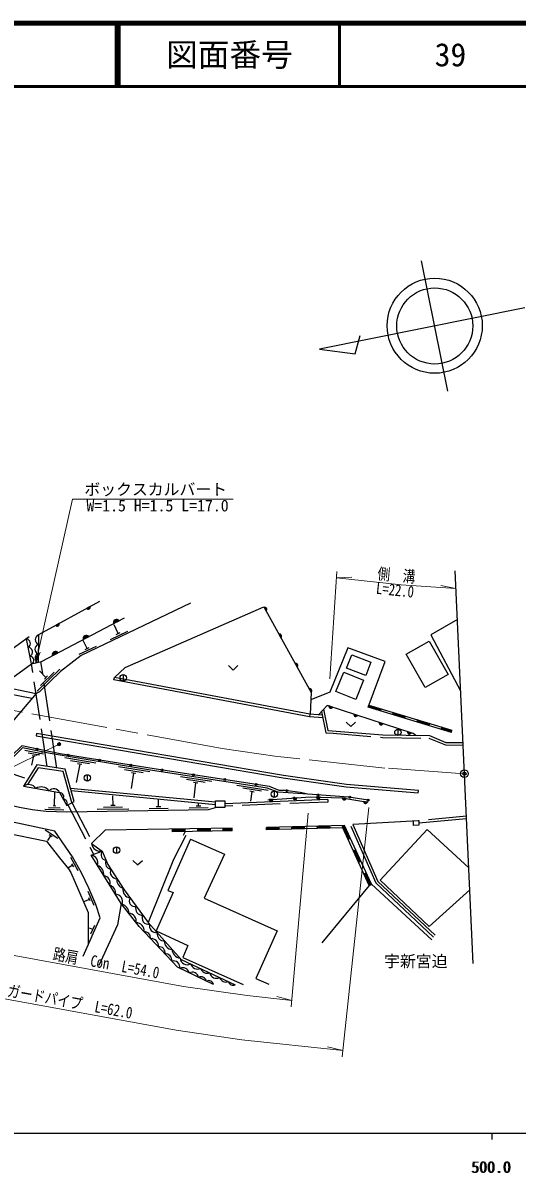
# Model space of a CAD drawing. Units: millimetres at full size, sheet at 1:1000; details may follow other scales. Extents: x 40000 to 680000, y 20000 to 380000.
# Drawn here: x 494044 to 571998, y 198715 to 380000 of the extents above; entities that cross this region are included whole.
import ezdxf
from ezdxf.enums import TextEntityAlignment as Align

# ---------------------------------------------------------------- set-up
doc = ezdxf.new("R2010")
doc.units = ezdxf.units.MM
doc.header["$LTSCALE"] = 1000
doc.header["$PDMODE"] = 32
doc.header["$PDSIZE"] = 500
doc.linetypes.add('CHAIN', pattern=[18.5, 12, -1.5, 3.5, -1.5])
doc.linetypes.add('DASHED', pattern=[7.5, 6, -1.5])
for name, color, linetype, lineweight in [('M-BGD', 7, 'Continuous', 25), ('M-BMK', 2, 'CHAIN', 13), ('M-BMK-HTXT', 7, 'Continuous', 13), ('M-BMK-OTRS', 5, 'Continuous', 25), ('M-BMK-SRVR', 3, 'Continuous', 25), ('M-STR-HTXT', 7, 'Continuous', 13), ('M-STR-STR1', 1, 'Continuous', 25), ('M-TTL', 2, 'Continuous', 140), ('M-TTL-BAND', 7, 'Continuous', 25), ('M-TTL-LINE', 7, 'Continuous', 50)]:
    doc.layers.add(name, color=color, linetype=linetype, lineweight=lineweight)
doc.layers.add('M-OTRS', color=6, linetype='Continuous')
doc.layers.add('M-TTL-TXT', color=7, linetype='Continuous')
doc.styles.add('ＭＳ ゴシック', font='')
doc.styles.get('ＭＳ ゴシック').set_extended_font_data('MS Gothic')

# ---------------------------------------------------------------- blocks, each defined once
blk = doc.blocks.new('open_arrow')
at = {"color": 0, "linetype": 'Continuous', "lineweight": -2}
blk.add_lwpolyline([(7.5, 1.25), (0, 0), (7.5, -1.25)], dxfattribs=at)

msp = doc.modelspace()

# ---------------------------------------------------------------- hatches: boundary and pattern name
at = {"layer": 'M-BGD'}
for points in [[(504109, 287731), (504657, 288033, -0.84072)], [(532386, 287332), (532083, 287880, -0.84072)], [(499209, 285035), (499757, 285337, -0.84072)], [(508325, 285320, -0.82183), (509203, 285779)], [(503545, 282817, -0.82183), (504422, 283277)], [(534739, 283087), (534436, 283634, -0.84072)], [(498684, 280273, -0.82183), (499562, 280732)], [(537295, 278474), (536992, 279021, -0.84072)], [(539494, 274506), (539191, 275053, -0.84072)], [(542294, 272341), (542888, 272146, -0.84072)], [(550544, 271912), (548630, 272489), (548502, 272148), (550439, 271563)], [(546240, 271046), (546834, 270851, -0.84072)], [(552459, 271334), (552354, 270984), (554268, 270406), (554374, 270757)], [(556289, 270179), (556183, 269827), (558097, 269249), (558204, 269602)], [(550257, 269728), (550852, 269533, -0.84072)], [(560118, 269024), (560012, 268670), (561643, 268177), (561736, 268536)], [(554722, 268263), (555316, 268068, -0.84072)], [(496428, 265519, -0.41421), (496250, 265403, -0.41421), (496135, 265581, -1)], [(501333, 264557, -0.41421), (501162, 264432, -0.41421), (501037, 264604, -1)], [(506272, 263776, -0.41421), (506100, 263651, -0.41421), (505976, 263823, -1)], [(511211, 262994, -0.41421), (511039, 262870, -0.41421), (510914, 263041, -1)], [(516150, 262220, -0.41421), (515979, 262095, -0.41421), (515854, 262266, -1)], [(521093, 261463, -0.41421), (520922, 261338, -0.41421), (520796, 261509, -1)], [(526035, 260707, -0.41421), (525864, 260581, -0.41421), (525739, 260752, -1)], [(530977, 259950, -0.41421), (530807, 259824, -0.41421), (530681, 259995, -1)], [(532900, 257580), (533525, 257620, -0.84072)], [(535826, 258965, -1), (535529, 259007, -0.41421), (535698, 259135, -0.41421)], [(536653, 257824), (537277, 257864, -0.84072)], [(536697, 257826, -0.41421), (536837, 257986, -0.41421), (536997, 257846, -1)], [(540294, 257975), (540920, 257955, -0.84072)], [(540771, 258292, -0.41421), (540611, 258152, -0.41421), (540472, 258312, -1)], [(544431, 257839), (545049, 257735, -0.84072)], [(545757, 257927, -0.41421), (545586, 257801, -0.41421), (545460, 257972, -1)], [(548377, 257507, -1), (548677, 257507, -0.41421), (548527, 257357, -0.41421)], [(547760, 257280), (548377, 257176, -0.84072)], [(519634, 252942), (517634, 252913), (517639, 252516), (519639, 252545)], [(523633, 253001), (521633, 252972), (521639, 252574), (523639, 252602)], [(527048, 253051), (525633, 253031), (525639, 252631), (527054, 252652)], [(534482, 253255), (532483, 253205), (532493, 252805), (534492, 252855)], [(538481, 253356), (536481, 253305), (536491, 252906), (538491, 252956)], [(542480, 253456), (540480, 253406), (540490, 253006), (542490, 253056)], [(544778, 253514), (544479, 253506), (544489, 253106), (544524, 253107), (545341, 251320), (545705, 251486)], [(546536, 249667), (546173, 249501), (547004, 247682), (547368, 247848)], [(548200, 246029), (547836, 245863), (548668, 244044), (549047, 244218), (549015, 244247)]]:
    msp.add_hatch(color=256, dxfattribs=at).paths.add_polyline_path(points)
at = {"layer": 'M-STR-HTXT'}
msp.add_hatch(color=256, dxfattribs=at).paths.add_polyline_path([(499964, 266425, -1), (499525, 266186, -0.41421), (499625, 266525, -0.41421)])

# ---------------------------------------------------------------- linework, layer by layer
at = {"layer": 'M-BGD'}
for p, q in [((504657, 288033), (504109, 287731)), ((532083, 287880), (532386, 287332)), ((499757, 285337), (499209, 285035)), ((508325, 285320), (509203, 285779)), ((509084, 283757), (508437, 285110)), ((495010, 283223), (485554, 276437)), ((495403, 278956), (494592, 282922)), ((503545, 282817), (504422, 283277)), ((507860, 282839), (510567, 284134)), ((508768, 283606), (509400, 283908)), ((534436, 283634), (534739, 283087)), ((502928, 280478), (505634, 281773)), ((504152, 281396), (503504, 282750)), ((503836, 281245), (504467, 281548)), ((498684, 280273), (499562, 280732)), ((496295, 274649), (499881, 278133)), ((497670, 276821), (496625, 277897)), ((496803, 275561), (498955, 277651)), ((536992, 279021), (537295, 278474)), ((497419, 276577), (497921, 277065)), ((508372, 276457), (508471, 276845)), ((539266, 270628), (508372, 276457)), ((509864, 277273), (509864, 276273)), ((539191, 275053), (539494, 274506)), ((542888, 272146), (542294, 272341)), ((548630, 272489), (561736, 268536)), ((539293, 271027), (539266, 270628)), ((546834, 270851), (546240, 271046)), ((550544, 271912), (550439, 271563)), ((552459, 271334), (552354, 270984)), ((554374, 270757), (554268, 270406)), ((556289, 270179), (556183, 269827)), ((550852, 269533), (550257, 269728)), ((553204, 268680), (553204, 267680)), ((558204, 269602), (558097, 269249)), ((560118, 269024), (560012, 268670)), ((561643, 268177), (561736, 268536)), ((555316, 268068), (554722, 268263)), ((497288, 264748), (494345, 265332)), ((496641, 264571), (494876, 264921)), ((495700, 264451), (495408, 262980)), ((495906, 264411), (495494, 264492)), ((505560, 263343), (500627, 264161)), ((504524, 263211), (501564, 263702)), ((502995, 263160), (502451, 260252)), ((503340, 263103), (502650, 263218)), ((491327, 261985), (494281, 261022)), ((496439, 262602), (494744, 259940)), ((504198, 261504), (504198, 260504)), ((514056, 261934), (509124, 262752)), ((513021, 261802), (510061, 262293)), ((511492, 261751), (511109, 259302)), ((511837, 261694), (511146, 261809)), ((523839, 260416), (518898, 261183)), ((524416, 257169), (501552, 259349)), ((522804, 260273), (519840, 260733)), ((521622, 260153), (520930, 260260)), ((521276, 260207), (521006, 257836)), ((532723, 259038), (527782, 259805)), ((531689, 258895), (528724, 259355)), ((499002, 256626), (499081, 258797)), ((524416, 256768), (501668, 258936)), ((508259, 256692), (508235, 258192)), ((515435, 256508), (515417, 257625)), ((542127, 257595), (525906, 256927)), ((530506, 258775), (529815, 258882)), ((530161, 258829), (529931, 257346)), ((533525, 257620), (532900, 257580)), ((533699, 258933), (533699, 257933)), ((537277, 257864), (536653, 257824)), ((540920, 257955), (540294, 257975)), ((542127, 257595), (542144, 257195)), ((545049, 257735), (544431, 257839)), ((548474, 257160), (548526, 257507)), ((497486, 256065), (500485, 255987)), ((498094, 256349), (499893, 256302)), ((498792, 256631), (499211, 256620)), ((505769, 256052), (510768, 256133)), ((506764, 256368), (509763, 256417)), ((507909, 256687), (508609, 256698)), ((513940, 256184), (516940, 256232)), ((515085, 256502), (515785, 256513)), ((520244, 256285), (523244, 256333)), ((521389, 256604), (522089, 256615)), ((521739, 256609), (521732, 257023)), ((548377, 257176), (547760, 257280)), ((555603, 254189), (555610, 253515)), ((556486, 254241), (556494, 253564)), ((556490, 253940), (564019, 254618)), ((499566, 251454), (497557, 252768)), ((498632, 251706), (498163, 252013)), ((517639, 252516), (517634, 252913)), ((527054, 252652), (517639, 252516)), ((519642, 252543), (519312, 251916)), ((519639, 252545), (519634, 252942)), ((521639, 252574), (521633, 252972)), ((523639, 252602), (523633, 253001)), ((525639, 252631), (525633, 253031)), ((527054, 252652), (527048, 253051)), ((532493, 252805), (532483, 253205)), ((534492, 252855), (534482, 253255)), ((536491, 252906), (536481, 253305)), ((538491, 252956), (538481, 253356)), ((540490, 253006), (540480, 253406)), ((542490, 253056), (542480, 253456)), ((544489, 253106), (544479, 253506)), ((556494, 253564), (555610, 253515)), ((498398, 251860), (497907, 251110)), ((545341, 251320), (545705, 251486)), ((502773, 246340), (501583, 248424)), ((508791, 250107), (508810, 249107)), ((546173, 249501), (546536, 249667)), ((501917, 247233), (501131, 246784)), ((502056, 246990), (501779, 247476)), ((547004, 247682), (547368, 247848)), ((547836, 245863), (548200, 246029)), ((505283, 240874), (504324, 243074)), ((548676, 244025), (541183, 234987)), ((548668, 244044), (549047, 244218)), ((504529, 241854), (503598, 241449)), ((504641, 241598), (504417, 242111)), ((504773, 236396), (505377, 237769)), ((505075, 237082), (504525, 237324))]:
    msp.add_line(p, q, dxfattribs=at)
at = {"layer": 'M-BGD', "linetype": 'DASHED'}
for p, q in [((499408, 262554), (496861, 279342)), ((497855, 262791), (495403, 278956)), ((541342, 270486), (539266, 270628)), ((501118, 256733), (505190, 248964)), ((501772, 257101), (505064, 250820)), ((542144, 257195), (525906, 256526)), ((564002, 254980), (556486, 254241))]:
    msp.add_line(p, q, dxfattribs=at)
at = {"layer": 'M-BGD'}
for points in [[(520462, 288536), (503219, 280285), (499957, 277789), (496637, 274562), (496105, 274325)], [(506101, 288827), (496508, 283550), (496432, 279228)], [(541257, 270892), (539293, 271027), (508471, 276845), (510181, 278401), (532032, 287971), (539510, 274476), (539385, 271020)], [(490527, 275442), (495403, 278956), (496953, 279366), (510060, 286228)], [(562591, 285943), (558411, 283561), (563101, 274746)], [(561643, 268177), (548502, 272148), (551183, 279336), (545321, 281521), (542477, 274519), (539469, 273329)], [(526468, 278703), (527218, 278003), (527968, 278703)], [(556024, 267693), (555607, 267972), (542030, 272428), (540686, 270931)], [(541144, 271441), (541833, 268118), (542965, 268024)], [(541476, 271811), (542164, 268492), (550817, 267774), (558175, 267659), (560787, 266596), (563474, 266562)], [(545028, 269796), (545778, 269096), (546528, 269796)], [(538975, 258414), (534326, 258737), (532584, 259364), (514156, 262222), (498354, 264842), (493954, 265715), (492295, 264074), (491679, 263653), (490906, 263021), (490192, 262233), (489486, 261224), (489018, 260488), (488739, 259870), (488538, 259313), (488410, 258859), (491104, 256971), (492360, 256636), (493513, 256378), (495496, 255992), (497681, 255760), (500940, 255675), (523338, 256035), (524416, 256358)], [(548527, 257507), (545434, 257976), (538975, 258414), (537774, 258692), (535435, 259020), (534463, 259020), (532931, 259651), (514728, 262438), (499907, 264783), (493881, 266058), (492259, 264464), (491601, 263982), (490945, 263437), (490279, 262807), (489743, 262155), (489311, 261570), (489006, 261083), (488680, 260651)], [(501772, 257101), (500386, 262000), (496439, 262602)], [(532694, 257566), (539397, 258002), (544368, 257849), (548474, 257160)], [(503560, 232891), (506210, 238918), (505545, 241023), (504418, 243610), (503300, 246022), (501856, 248550), (499051, 252600), (486998, 255166), (485429, 255439), (484221, 255515), (482785, 255439), (480893, 255060), (472819, 250094), (468468, 245160)], [(556486, 254241), (556416, 254234), (546076, 253661), (550032, 244686), (559100, 236208)], [(469531, 244059), (474710, 248987), (479940, 252398), (480589, 252680), (481268, 252860), (482025, 253015), (483433, 253211), (484166, 253269), (486578, 253170), (488170, 252938), (491101, 252384), (497765, 251022), (499829, 248374), (501240, 246651), (501616, 246089), (504306, 239793), (504316, 234612)], [(527048, 253051), (507020, 252757), (504878, 250636), (506548, 249458), (507412, 247357), (509990, 243353), (513771, 238187), (519015, 232373), (527521, 228383)], [(558549, 235458), (549015, 244247), (544778, 253514), (532483, 253205)], [(548676, 244025), (544524, 253107), (532493, 252805)], [(545757, 253394), (549699, 244450), (558827, 235916)], [(564374, 246832), (557803, 252890), (550412, 244873), (558143, 237570), (564531, 243378)], [(519734, 251943), (517807, 248152), (513771, 238187)], [(520474, 251349), (516898, 243272), (517723, 242907), (515063, 236916), (520032, 234598), (519253, 232675), (528764, 228420)], [(520474, 251349), (525865, 248962), (522641, 242043), (534146, 236909), (530761, 229390), (532831, 228458)], [(524094, 228408), (518404, 231183), (512387, 237563), (509548, 241203), (504804, 248824), (506548, 249458)], [(511389, 247997), (512139, 247297), (512889, 247997)], [(509548, 241203), (508947, 237855), (506015, 231443)]]:
    msp.add_lwpolyline(points, dxfattribs=at)
for points in [[(554511, 280501), (558115, 282565), (561123, 277313), (557519, 275250)], [(545923, 280418), (548947, 279254), (548132, 277137), (545108, 278301)], [(544654, 277670), (547796, 276403), (546569, 273362), (543427, 274629)], [(496115, 267643), (535117, 261031), (545064, 259604), (556413, 258640), (556442, 258988), (545104, 259952), (535172, 261377), (496174, 267988)], [(496242, 263037), (494104, 259679), (499806, 258671), (500949, 256638), (502130, 257303), (500701, 262357)], [(524416, 257387), (525906, 257387), (525906, 256358), (524416, 256358)]]:
    msp.add_lwpolyline(points, close=True, dxfattribs=at)
at = {"layer": 'M-BGD', "linetype": 'DASHED'}
msp.add_lwpolyline([(542965, 268024), (550797, 267375), (558094, 267261), (560707, 266197), (563469, 266162)], dxfattribs=at)
at = {"layer": 'M-BGD'}
for centre, radius in [((509864, 276773), 500), ((553204, 268180), 500), ((496282, 265550), 150), ((501185, 264580), 150), ((506124, 263799), 150), ((511062, 263018), 150), ((504198, 261004), 500), ((516002, 262243), 150), ((520944, 261486), 150), ((525887, 260729), 150), ((530829, 259973), 150), ((533699, 258433), 500), ((535678, 258986), 150), ((536847, 257836), 150), ((540622, 258302), 150), ((545608, 257950), 150), ((548527, 257507), 150), ((508801, 249607), 500)]:
    msp.add_circle(centre, radius, dxfattribs=at)
for centre, radius, start, end in [((504357, 287930), 318, 218.70654, 18.92427), ((532187, 287580), 318, 308.88459, 109.10233), ((499456, 285234), 318, 218.70654, 18.92427), ((508809, 285463), 505, 38.80496, 196.46315), ((494495, 282207), 722, 300.77782, 82.33857), ((496811, 282775), 832, 111.35614, 246.63156), ((504029, 282960), 505, 38.80496, 196.46315), ((534540, 283334), 318, 308.88459, 109.10233), ((494821, 280844), 743, 296.52252, 86.59387), ((496709, 281252), 792, 106.6969, 251.2908), ((495111, 279534), 647, 296.78779, 86.32861), ((496605, 279862), 657, 103.21805, 254.76965), ((499169, 280416), 505, 38.80496, 196.46315), ((537096, 278721), 318, 308.88459, 109.10233), ((539295, 274753), 318, 308.88459, 109.10233), ((542608, 272296), 318, 171.72225, 331.93999), ((546554, 271001), 318, 171.72225, 331.93999), ((550571, 269682), 318, 171.72225, 331.93999), ((555036, 268217), 318, 171.72225, 331.93999), ((494931, 258565), 1387, 33.3645, 126.58066), ((496927, 258044), 1533, 36.81573, 123.12943), ((498891, 258315), 981, 21.26243, 138.68273), ((499826, 258013), 658, 326.97646, 91.73547), ((500367, 256980), 674, 329.54073, 89.1712), ((533209, 257654), 318, 193.61233, 353.83006), ((536961, 257898), 318, 193.61233, 353.83006), ((540609, 258019), 318, 188.13259, 348.35032), ((544749, 257841), 318, 180.35871, 340.57644), ((548077, 257282), 318, 180.35871, 340.57644), ((506273, 250840), 1409, 188.31963, 281.27613), ((504593, 247557), 1284, 343.23421, 80.57295), ((507279, 248908), 915, 143.04954, 261.64015), ((505213, 245706), 1602, 356.17986, 67.6273), ((508112, 247598), 1047, 157.27983, 259.37491), ((508850, 246133), 1028, 154.86644, 270.68471), ((506573, 244378), 1245, 344.85368, 78.95348), ((510140, 244872), 1299, 169.6736, 255.87754), ((507432, 242865), 1236, 349.89944, 73.90771), ((511117, 243365), 1318, 169.15885, 262.1387), ((508612, 241506), 1143, 336.83422, 88.15897), ((511659, 241598), 857, 147.41936, 284.98188), ((509357, 239705), 1385, 358.64002, 77.25712), ((510633, 238379), 1298, 350.68712, 85.21001), ((512896, 240415), 1076, 160.72417, 271.67707), ((513819, 238910), 990, 154.27866, 280.35584), ((511911, 236934), 1235, 352.34227, 89.86153), ((515133, 237740), 1153, 170.17485, 273.91813), ((513166, 235745), 1026, 354.875, 91.77289), ((516362, 236439), 1160, 172.57821, 271.51477), ((514333, 234580), 1082, 348.96745, 97.68044), ((515540, 233469), 916, 347.57071, 99.07718), ((517550, 235137), 1166, 172.92436, 271.16862), ((518983, 233985), 1409, 180.58213, 263.51085), ((516526, 232282), 993, 351.32526, 95.32263), ((517737, 231065), 1091, 355.40611, 102.07135), ((519965, 232697), 1147, 185.6158, 297.45659), ((519255, 230004), 1065, 14.1329, 113.87708), ((520750, 229360), 1015, 10.96826, 117.04172), ((521624, 232055), 1192, 198.39081, 291.35341), ((523142, 231349), 1157, 200.40986, 289.33436), ((524574, 230475), 1071, 191.71098, 298.03324), ((522139, 228733), 910, 12.4256, 115.58438), ((523400, 228340), 697, 5.63988, 122.37009), ((526113, 229929), 1110, 201.09283, 288.65139), ((527183, 229034), 733, 192.30961, 297.43461)]:
    msp.add_arc(centre, radius, start, end, dxfattribs=at)
at = {"layer": 'M-BMK'}
msp.add_lwpolyline([(563698, 261665), (551141, 262558), (534169, 264381), (525469, 265630), (467106, 276297), (368060, 295222), (270143, 313350), (256416, 316005)], dxfattribs=at)
at = {"layer": 'M-BMK-OTRS'}
msp.add_line((565062, 231744), (562241, 293622), dxfattribs=at)
at = {"layer": 'M-BMK-SRVR'}
for p, q in [((561097, 321946), (556943, 342531)), ((573234, 335106), (540857, 328574)), ((546479, 327866), (547268, 330761)), ((540857, 328574), (546479, 327866))]:
    msp.add_line(p, q, dxfattribs=at)
for centre, radius in [((559012, 332280), 7500), ((559020, 332239), 6000), ((563698, 261665), 600)]:
    msp.add_circle(centre, radius, dxfattribs=at)
at = {"layer": 'M-OTRS'}
msp.add_point((563698, 261665), dxfattribs=at)
at = {"layer": 'M-STR-HTXT'}
for p, q in [((542437, 276622), (543565, 293544)), ((543498, 292546), (545952, 292626)), ((562368, 290833), (559967, 291346)), ((499744, 266306), (442796, 238283)), ((548618, 256354), (544393, 217018)), ((539029, 255443), (536382, 224919)), ((536468, 225915), (534087, 226515)), ((544500, 218012), (542119, 218612))]:
    msp.add_line(p, q, dxfattribs=at)
for points in [[(496069, 279118), (501835, 304916), (527235, 304916)], [(562368, 290833), (553719, 291448), (543498, 292546)], [(536468, 225915), (529440, 226671), (519352, 228118), (485133, 234372)], [(544500, 218012), (528568, 219724), (518225, 221208), (484191, 227429)]]:
    msp.add_lwpolyline(points, dxfattribs=at)
msp.add_circle((499744, 266306), 250, dxfattribs=at)
at = {"layer": 'M-STR-STR1'}
for p, q in [((463123, 280011), (495439, 273543)), ((463897, 280772), (496105, 274325))]:
    msp.add_line(p, q, dxfattribs=at)
msp.add_lwpolyline([(496105, 274325), (489696, 266805), (489457, 266264)], dxfattribs=at)
at = {"layer": 'M-TTL'}
msp.add_line((680000, 380000), (40000, 380000), dxfattribs=at)
at = {"layer": 'M-TTL-BAND'}
for p, q in [((40000, 205000), (579000, 205000)), ((568000, 205000), (568000, 204000))]:
    msp.add_line(p, q, dxfattribs=at)
at = {"layer": 'M-TTL-LINE'}
for p, q in [((508747, 380000), (508747, 370000)), ((509247, 380000), (509247, 370000)), ((543997, 380000), (543997, 370000)), ((40000, 370000), (680000, 370000))]:
    msp.add_line(p, q, dxfattribs=at)

# ---------------------------------------------------------------- block references
at = {"layer": 'M-STR-HTXT', "xscale": 240, "yscale": 240, "rotation": 77.4}
msp.add_blockref('open_arrow', (496069, 279118), dxfattribs=at)

# ---------------------------------------------------------------- texts
at = {"layer": 'M-BMK-HTXT', "style": 'ＭＳ ゴシック'}
msp.add_text('宇新宮迫', height=1833, dxfattribs=at).set_placement((556031, 232100), align=Align.MIDDLE_CENTER)
at = {"layer": 'M-STR-HTXT', "style": 'ＭＳ ゴシック'}
msp.add_text('ボックスカルバート', height=1833, dxfattribs=at).set_placement((503735, 305016), align=Align.BOTTOM_LEFT)
msp.add_text('W=1.5 H=1.5 L=17.0', height=1833, dxfattribs=at).set_placement((504055, 304844), align=Align.TOP_LEFT)
at = {"layer": 'M-STR-HTXT', "style": 'ＭＳ ゴシック', "width": 0.8}
for s, rotation, p in [('側\u3000溝', 354.926, (552849, 291489)), ('路肩\u3000Con\u3000L=54.0', 349.642, (506918, 230338)), ('ガードパイプ\u3000L=62.0', 349.642, (501199, 224268))]:
    msp.add_text(s, height=1833, rotation=rotation, dxfattribs=at).set_placement(p, align=Align.BOTTOM_CENTER)
msp.add_text('L=22.0', height=1833, rotation=353.869, dxfattribs=at).set_placement((552854, 291541), align=Align.TOP_CENTER)
at = {"layer": 'M-TTL-BAND', "style": 'ＭＳ ゴシック'}
for p in [(567844, 198195), (568000, 198195)]:
    msp.add_text('500.0', height=1833, dxfattribs=at).set_placement(p, align=Align.BOTTOM_CENTER)
at = {"layer": 'M-TTL-TXT', "style": 'ＭＳ ゴシック'}
for s, p in [('図面番号', (526622, 375000)), ('39', (561497, 375000))]:
    msp.add_text(s, height=3666, dxfattribs=at).set_placement(p, align=Align.MIDDLE_CENTER)

doc.saveas('drawing.dxf')
